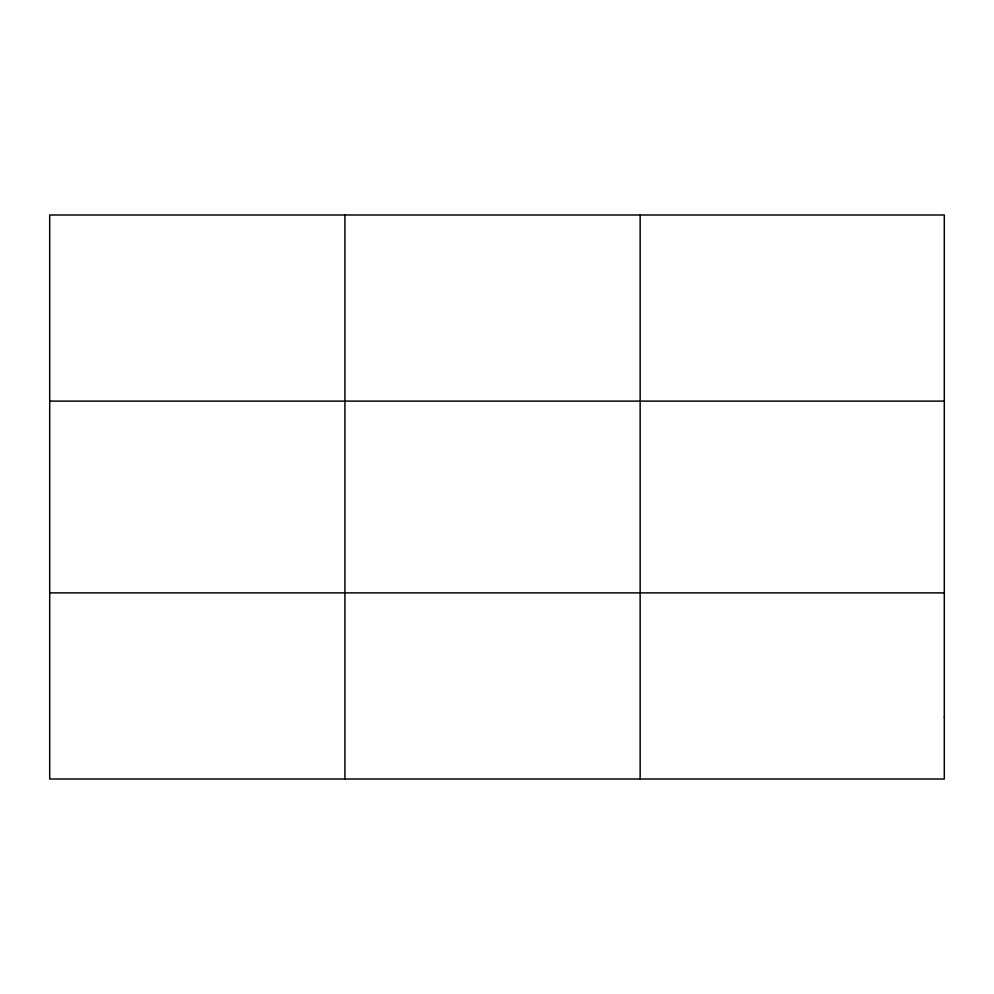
<?xml version="1.0" encoding="UTF-8"?>
<svg xmlns="http://www.w3.org/2000/svg" width="994" height="994" viewBox="0 0 994 994"><rect width="100%" height="100%" fill="white"/><g stroke="black" fill="none" stroke-linecap="round" stroke-linejoin="round"><path stroke-width="1.49" d="M344.918 214.99L344.918 779.01M640.136 214.99L640.136 779.01M49.7 401.116L944.3 401.116M49.7 592.884L944.3 592.884M944.3 716.972L944.3 779.01L49.7 779.01L49.7 214.99L944.3 214.99L944.3 716.972"/></g></svg>
